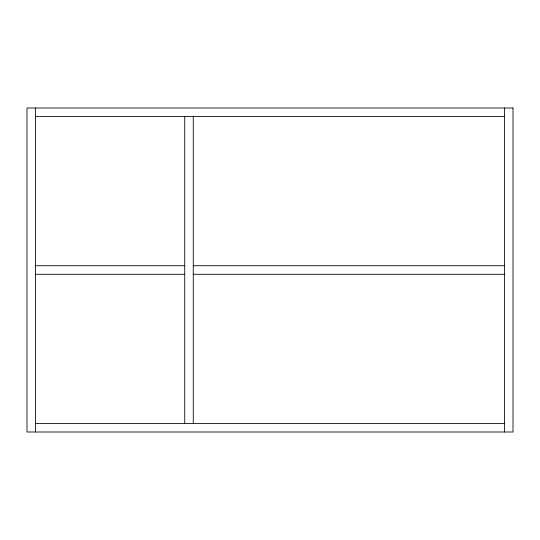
<?xml version="1.0" encoding="UTF-8"?>
<svg xmlns="http://www.w3.org/2000/svg" width="540" height="540" viewBox="0 0 540 540"><rect width="100%" height="100%" fill="white"/><g stroke="black" fill="none" stroke-linecap="round" stroke-linejoin="round"><path stroke-width="0.81" d="M35.566 116.566L504.434 116.566M35.566 265.721L184.721 265.721M193.279 265.721L504.434 265.721M35.566 274.279L184.721 274.279M193.279 274.279L504.434 274.279M35.566 423.434L504.434 423.434M504.434 108L504.434 432M193.279 116.566L193.279 423.434M184.721 116.566L184.721 423.434M35.566 108L35.566 432M513 108L27 108L27 432L513 432L513 108"/></g></svg>
